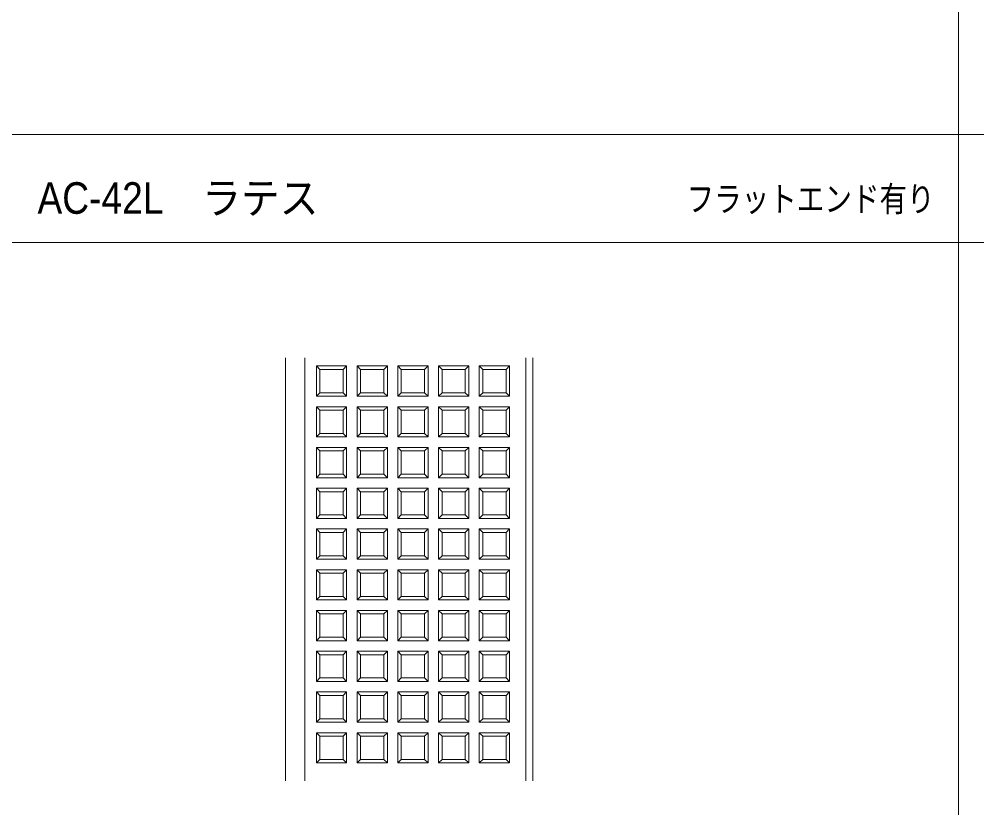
# Model space of a CAD drawing. Units: millimetres, scale not verified. Extents: x -400 to 400, y -277 to 277.
# Drawn here: x -67.6 to 97, y -23.6 to 111.8 of the extents above; entities that cross this region are included whole.
import ezdxf
from ezdxf.enums import TextEntityAlignment as Align

# ---------------------------------------------------------------- set-up
doc = ezdxf.new("R2010")
doc.units = ezdxf.units.MM
doc.header["$LTSCALE"] = 2
doc.layers.add('0-0_moji', color=2, linetype='Continuous')
for name, color, linetype, lineweight in [('0-1_zumenwaku', 6, 'Continuous', 9), ('0-2_1', 3, 'Continuous', 9), ('0-3_2', 4, 'Continuous', 9)]:
    doc.layers.add(name, color=color, linetype=linetype, lineweight=lineweight)
doc.styles.add('ＭＳ Ｐゴシック', font='')
doc.styles.get('ＭＳ Ｐゴシック').set_extended_font_data('MS PGothic')

msp = doc.modelspace()

# ---------------------------------------------------------------- linework, layer by layer
at = {"layer": '0-1_zumenwaku'}
for p, q in [((93.829, 277.021), (93.829, -276.979)), ((258.029, 92.021), (-399.971, 92.021)), ((-399.571, 73.498), (258.029, 73.498))]:
    msp.add_line(p, q, dxfattribs=at)
at = {"layer": '0-2_1'}
for p, q in [((-21.828, -19.015), (-21.828, 53.668)), ((-18.528, 53.668), (-18.528, -19.015)), ((19.472, -19.015), (19.472, 53.668)), ((20.672, 53.668), (20.672, -19.015))]:
    msp.add_line(p, q, dxfattribs=at)
at = {"layer": '0-3_2'}
for p, q in [((-11.928, 51.668), (-11.328, 52.268)), ((-4.928, 51.668), (-4.328, 52.268)), ((2.072, 51.668), (2.672, 52.268)), ((4.472, 52.268), (5.072, 51.668)), ((9.072, 51.668), (9.672, 52.268)), ((11.472, 52.268), (12.072, 51.668)), ((16.672, 52.268), (16.672, 47.068)), ((-11.328, 47.068), (-11.928, 47.668)), ((-8.928, 47.668), (-9.528, 47.068)), ((-1.928, 47.668), (-2.528, 47.068)), ((5.072, 47.668), (9.072, 47.668)), ((16.072, 47.668), (12.072, 47.668)), ((-11.928, 44.668), (-15.928, 44.668)), ((-9.528, 45.268), (-8.928, 44.668)), ((2.672, 45.268), (2.072, 44.668)), ((5.072, 44.668), (4.472, 45.268)), ((9.072, 44.668), (9.672, 45.268)), ((11.472, 45.268), (12.072, 44.668)), ((16.672, 45.268), (16.672, 40.068)), ((-15.928, 40.668), (-16.528, 40.068)), ((-11.328, 40.068), (-11.928, 40.668)), ((-8.928, 40.668), (-9.528, 40.068)), ((2.072, 40.668), (2.672, 40.068)), ((9.672, 40.068), (9.072, 40.668)), ((16.072, 40.668), (12.072, 40.668)), ((-4.928, 37.668), (-4.328, 38.268)), ((2.672, 38.268), (2.072, 37.668)), ((9.672, 38.268), (9.072, 37.668)), ((12.072, 37.668), (11.472, 38.268)), ((16.672, 38.268), (16.672, 33.068)), ((-11.928, 37.668), (-15.928, 37.668)), ((-15.928, 33.668), (-16.528, 33.068)), ((-11.328, 33.068), (-11.928, 33.668)), ((-4.328, 33.068), (-4.928, 33.668)), ((2.072, 33.668), (2.672, 33.068)), ((4.472, 33.068), (5.072, 33.668)), ((9.672, 33.068), (9.072, 33.668)), ((16.072, 33.668), (12.072, 33.668)), ((-11.328, 31.268), (-11.928, 30.668)), ((-8.928, 30.668), (-9.528, 31.268)), ((-4.928, 30.668), (-4.328, 31.268)), ((2.072, 30.668), (-1.928, 30.668)), ((9.072, 30.668), (9.672, 31.268)), ((16.072, 30.668), (16.672, 31.268)), ((-15.928, 26.668), (-16.528, 26.068)), ((-4.928, 26.668), (-8.928, 26.668)), ((-2.528, 26.068), (-1.928, 26.668)), ((2.672, 26.068), (2.072, 26.668)), ((5.072, 26.668), (4.472, 26.068)), ((9.672, 26.068), (9.072, 26.668)), ((12.072, 26.668), (11.472, 26.068)), ((-11.928, 23.668), (-15.928, 23.668)), ((-8.928, 23.668), (-9.528, 24.268)), ((-4.328, 24.268), (-4.928, 23.668)), ((-1.928, 23.668), (-2.528, 24.268)), ((4.472, 24.268), (5.072, 23.668)), ((16.072, 23.668), (16.672, 24.268)), ((-15.928, 19.668), (-16.528, 19.068)), ((-11.928, 19.668), (-11.328, 19.068)), ((-4.928, 19.668), (-8.928, 19.668)), ((-1.928, 19.668), (-2.528, 19.068)), ((2.672, 19.068), (2.072, 19.668)), ((5.072, 19.668), (4.472, 19.068)), ((9.072, 19.668), (9.672, 19.068)), ((11.472, 19.068), (12.072, 19.668)), ((-15.928, 16.668), (-16.528, 17.268)), ((-4.328, 17.268), (-4.928, 16.668)), ((-1.928, 16.668), (-2.528, 17.268)), ((2.072, 16.668), (2.672, 17.268)), ((9.072, 16.668), (5.072, 16.668)), ((12.072, 16.668), (11.472, 17.268)), ((16.672, 17.268), (16.672, 12.068)), ((-16.528, 12.068), (-15.928, 12.668)), ((-8.928, 12.668), (-9.528, 12.068)), ((2.072, 12.668), (-1.928, 12.668)), ((5.072, 12.668), (4.472, 12.068)), ((9.672, 12.068), (9.072, 12.668)), ((16.072, 12.668), (12.072, 12.668)), ((-15.928, 9.668), (-16.528, 10.268)), ((-4.928, 9.668), (-4.328, 10.268)), ((12.072, 9.668), (11.472, 10.268)), ((16.672, 10.268), (16.072, 9.668)), ((2.072, 9.668), (-1.928, 9.668)), ((9.072, 9.668), (5.072, 9.668)), ((-15.928, 5.668), (-16.528, 5.068)), ((-11.928, 5.668), (-11.328, 5.068)), ((-9.528, 5.068), (-8.928, 5.668)), ((-1.928, 5.668), (-2.528, 5.068)), ((2.672, 5.068), (2.072, 5.668)), ((5.072, 5.668), (4.472, 5.068)), ((9.072, 5.668), (9.672, 5.068)), ((16.072, 5.668), (12.072, 5.668)), ((-11.928, 2.668), (-15.928, 2.668)), ((-8.928, 2.668), (-9.528, 3.268)), ((-4.328, 3.268), (-4.928, 2.668)), ((-1.928, 2.668), (-2.528, 3.268)), ((4.472, 3.268), (5.072, 2.668)), ((16.072, 2.668), (16.672, 3.268)), ((-15.928, -1.332), (-16.528, -1.932)), ((-11.928, -1.332), (-11.328, -1.932)), ((-4.928, -1.332), (-8.928, -1.332)), ((-1.928, -1.332), (-2.528, -1.932)), ((2.672, -1.932), (2.072, -1.332)), ((5.072, -1.332), (4.472, -1.932)), ((9.072, -1.332), (9.672, -1.932)), ((11.472, -1.932), (12.072, -1.332)), ((-15.928, -4.332), (-16.528, -3.732)), ((-4.328, -3.732), (-4.928, -4.332)), ((-1.928, -4.332), (-2.528, -3.732)), ((2.072, -4.332), (2.672, -3.732)), ((9.072, -4.332), (5.072, -4.332)), ((12.072, -4.332), (11.472, -3.732)), ((16.672, -3.732), (16.672, -8.932)), ((-16.528, -8.932), (-15.928, -8.332)), ((-8.928, -8.332), (-9.528, -8.932)), ((2.072, -8.332), (-1.928, -8.332)), ((5.072, -8.332), (4.472, -8.932)), ((9.672, -8.932), (9.072, -8.332)), ((16.072, -8.332), (12.072, -8.332)), ((-15.928, -11.332), (-16.528, -10.732)), ((-4.928, -11.332), (-4.328, -10.732)), ((2.072, -11.332), (-1.928, -11.332)), ((9.072, -11.332), (5.072, -11.332)), ((12.072, -11.332), (11.472, -10.732)), ((16.672, -10.732), (16.072, -11.332)), ((-15.928, -15.332), (-16.528, -15.932)), ((-11.928, -15.332), (-11.328, -15.932)), ((-9.528, -15.932), (-8.928, -15.332)), ((-1.928, -15.332), (-2.528, -15.932)), ((2.672, -15.932), (2.072, -15.332)), ((5.072, -15.332), (4.472, -15.932)), ((9.072, -15.332), (9.672, -15.932)), ((16.072, -15.332), (12.072, -15.332))]:
    msp.add_line(p, q, dxfattribs=at)
for points in [[(-16.528, 47.068), (-16.528, 52.268), (-11.328, 52.268), (-11.328, 47.068)], [(-4.328, 47.068), (-9.528, 47.068), (-9.528, 52.268), (-4.328, 52.268)], [(2.672, 47.068), (-2.528, 47.068), (-2.528, 52.268), (2.672, 52.268)], [(9.672, 47.068), (9.672, 52.268), (4.472, 52.268), (4.472, 47.068)], [(11.472, 47.068), (11.472, 52.268), (16.672, 52.268), (16.072, 51.668), (16.072, 47.668), (16.672, 47.068)], [(-16.528, 45.268), (-16.528, 40.068), (-11.328, 40.068), (-11.328, 45.268)], [(-4.328, 40.068), (-4.928, 40.668), (-4.928, 44.668), (-4.328, 45.268)], [(-2.528, 40.068), (-2.528, 45.268), (2.672, 45.268), (2.672, 40.068)], [(4.472, 40.068), (4.472, 45.268), (9.672, 45.268), (9.672, 40.068)], [(11.472, 40.068), (11.472, 45.268), (16.672, 45.268), (16.072, 44.668), (16.072, 40.668), (16.672, 40.068)], [(-16.528, 38.268), (-16.528, 33.068), (-11.328, 33.068), (-11.328, 38.268)], [(-9.528, 33.068), (-8.928, 33.668), (-8.928, 37.668), (-9.528, 38.268)], [(-2.528, 33.068), (-1.928, 33.668), (-1.928, 37.668), (-2.528, 38.268)], [(4.472, 38.268), (4.472, 33.068), (9.672, 33.068), (9.672, 38.268)], [(11.472, 33.068), (11.472, 38.268), (16.672, 38.268), (16.072, 37.668), (12.072, 37.668), (12.072, 33.668)], [(-16.528, 31.268), (-11.328, 31.268), (-11.328, 26.068), (-16.528, 26.068)], [(-9.528, 26.068), (-9.528, 31.268), (-4.328, 31.268), (-4.328, 26.068)], [(-2.528, 31.268), (-2.528, 26.068), (2.672, 26.068), (2.672, 31.268)], [(4.472, 31.268), (4.472, 26.068), (9.672, 26.068), (9.672, 31.268)], [(-16.528, 24.268), (-16.528, 19.068), (-11.328, 19.068), (-11.328, 24.268)], [(-9.528, 19.068), (-9.528, 24.268), (-4.328, 24.268), (-4.328, 19.068)], [(2.672, 24.268), (2.672, 19.068), (-2.528, 19.068), (-2.528, 24.268)], [(9.672, 24.268), (9.672, 19.068), (4.472, 19.068), (4.472, 24.268)], [(-11.328, 17.268), (-11.328, 12.068), (-16.528, 12.068), (-16.528, 17.268)], [(-9.528, 17.268), (-4.328, 17.268), (-4.328, 12.068), (-9.528, 12.068)], [(-2.528, 12.068), (-2.528, 17.268), (2.672, 17.268), (2.672, 12.068)], [(4.472, 17.268), (4.472, 12.068), (9.672, 12.068), (9.672, 17.268)], [(11.472, 12.068), (11.472, 17.268), (16.672, 17.268), (16.072, 16.668), (16.072, 12.668), (16.672, 12.068)], [(-11.328, 10.268), (-11.328, 5.068), (-16.528, 5.068), (-16.528, 10.268)], [(-9.528, 10.268), (-4.328, 10.268), (-4.328, 5.068), (-9.528, 5.068)], [(-2.528, 10.268), (-2.528, 5.068), (2.672, 5.068), (2.672, 10.268)], [(4.472, 10.268), (4.472, 5.068), (9.672, 5.068), (9.672, 10.268)], [(11.472, 5.068), (11.472, 10.268), (16.672, 10.268), (16.672, 5.068)], [(-16.528, 3.268), (-16.528, -1.932), (-11.328, -1.932), (-11.328, 3.268)], [(-9.528, -1.932), (-9.528, 3.268), (-4.328, 3.268), (-4.328, -1.932)], [(2.672, 3.268), (2.672, -1.932), (-2.528, -1.932), (-2.528, 3.268)], [(9.672, 3.268), (9.672, -1.932), (4.472, -1.932), (4.472, 3.268)], [(-11.328, -3.732), (-11.328, -8.932), (-16.528, -8.932), (-16.528, -3.732)], [(-9.528, -3.732), (-4.328, -3.732), (-4.328, -8.932), (-9.528, -8.932)], [(-2.528, -8.932), (-2.528, -3.732), (2.672, -3.732), (2.672, -8.932)], [(4.472, -3.732), (4.472, -8.932), (9.672, -8.932), (9.672, -3.732)], [(11.472, -8.932), (11.472, -3.732), (16.672, -3.732), (16.072, -4.332), (16.072, -8.332), (16.672, -8.932)], [(-11.328, -10.732), (-11.328, -15.932), (-16.528, -15.932), (-16.528, -10.732)], [(-9.528, -10.732), (-4.328, -10.732), (-4.328, -15.932), (-9.528, -15.932)], [(-2.528, -10.732), (-2.528, -15.932), (2.672, -15.932), (2.672, -10.732)], [(4.472, -10.732), (4.472, -15.932), (9.672, -15.932), (9.672, -10.732)], [(11.472, -15.932), (11.472, -10.732), (16.672, -10.732), (16.672, -15.932)]]:
    msp.add_lwpolyline(points, close=True, dxfattribs=at)
for points in [[(-16.528, 47.068), (-15.928, 47.668), (-15.928, 51.668), (-16.528, 52.268)], [(-15.928, 51.668), (-11.928, 51.668), (-11.928, 47.668), (-15.928, 47.668)], [(-4.328, 47.068), (-4.928, 47.668), (-8.928, 47.668), (-8.928, 51.668), (-9.528, 52.268)], [(-8.928, 51.668), (-4.928, 51.668), (-4.928, 47.668)], [(2.672, 47.068), (2.072, 47.668), (-1.928, 47.668), (-1.928, 51.668), (-2.528, 52.268)], [(-1.928, 51.668), (2.072, 51.668), (2.072, 47.668)], [(9.672, 47.068), (9.072, 47.668), (9.072, 51.668), (5.072, 51.668), (5.072, 47.668), (4.472, 47.068)], [(11.472, 47.068), (12.072, 47.668), (12.072, 51.668), (16.072, 51.668)], [(-16.528, 45.268), (-15.928, 44.668), (-15.928, 40.668), (-11.928, 40.668), (-11.928, 44.668), (-11.328, 45.268)], [(-4.328, 40.068), (-9.528, 40.068), (-9.528, 45.268), (-4.328, 45.268)], [(-4.928, 44.668), (-8.928, 44.668), (-8.928, 40.668), (-4.928, 40.668)], [(-2.528, 40.068), (-1.928, 40.668), (-1.928, 44.668), (-2.528, 45.268)], [(-1.928, 44.668), (2.072, 44.668), (2.072, 40.668), (-1.928, 40.668)], [(4.472, 40.068), (5.072, 40.668), (5.072, 44.668), (9.072, 44.668), (9.072, 40.668), (5.072, 40.668)], [(11.472, 40.068), (12.072, 40.668), (12.072, 44.668), (16.072, 44.668)], [(-16.528, 38.268), (-15.928, 37.668), (-15.928, 33.668), (-11.928, 33.668), (-11.928, 37.668), (-11.328, 38.268)], [(-9.528, 33.068), (-4.328, 33.068), (-4.328, 38.268), (-9.528, 38.268)], [(-2.528, 33.068), (2.672, 33.068), (2.672, 38.268), (-2.528, 38.268)], [(4.472, 38.268), (5.072, 37.668), (5.072, 33.668), (9.072, 33.668), (9.072, 37.668), (5.072, 37.668)], [(-8.928, 37.668), (-4.928, 37.668), (-4.928, 33.668), (-8.928, 33.668)], [(-1.928, 37.668), (2.072, 37.668), (2.072, 33.668), (-1.928, 33.668)], [(11.472, 33.068), (16.672, 33.068), (16.072, 33.668), (16.072, 37.668)], [(-16.528, 31.268), (-15.928, 30.668), (-11.928, 30.668), (-11.928, 26.668), (-11.328, 26.068)], [(-11.928, 26.668), (-15.928, 26.668), (-15.928, 30.668)], [(-9.528, 26.068), (-8.928, 26.668), (-8.928, 30.668), (-4.928, 30.668), (-4.928, 26.668), (-4.328, 26.068)], [(-2.528, 31.268), (-1.928, 30.668), (-1.928, 26.668), (2.072, 26.668), (2.072, 30.668), (2.672, 31.268)], [(4.472, 31.268), (5.072, 30.668), (5.072, 26.668), (9.072, 26.668), (9.072, 30.668), (5.072, 30.668)], [(11.472, 31.268), (11.472, 26.068), (16.672, 26.068), (16.072, 26.668), (16.072, 30.668), (12.072, 30.668), (12.072, 26.668), (16.072, 26.668)], [(16.672, 26.068), (16.672, 31.268), (11.472, 31.268), (12.072, 30.668)], [(-16.528, 24.268), (-15.928, 23.668), (-15.928, 19.668), (-11.928, 19.668), (-11.928, 23.668), (-11.328, 24.268)], [(-9.528, 19.068), (-8.928, 19.668), (-8.928, 23.668), (-4.928, 23.668), (-4.928, 19.668), (-4.328, 19.068)], [(2.672, 24.268), (2.072, 23.668), (2.072, 19.668), (-1.928, 19.668), (-1.928, 23.668), (2.072, 23.668)], [(9.672, 24.268), (9.072, 23.668), (9.072, 19.668), (5.072, 19.668), (5.072, 23.668), (9.072, 23.668)], [(11.472, 24.268), (11.472, 19.068), (16.672, 19.068), (16.072, 19.668), (16.072, 23.668), (12.072, 23.668), (12.072, 19.668), (16.072, 19.668)], [(16.672, 19.068), (16.672, 24.268), (11.472, 24.268), (12.072, 23.668)], [(-11.928, 12.668), (-15.928, 12.668), (-15.928, 16.668), (-11.928, 16.668)], [(-11.328, 17.268), (-11.928, 16.668), (-11.928, 12.668), (-11.328, 12.068)], [(-9.528, 17.268), (-8.928, 16.668), (-4.928, 16.668), (-4.928, 12.668), (-4.328, 12.068)], [(-4.928, 12.668), (-8.928, 12.668), (-8.928, 16.668)], [(-2.528, 12.068), (-1.928, 12.668), (-1.928, 16.668), (2.072, 16.668), (2.072, 12.668), (2.672, 12.068)], [(4.472, 17.268), (5.072, 16.668), (5.072, 12.668), (9.072, 12.668), (9.072, 16.668), (9.672, 17.268)], [(11.472, 12.068), (12.072, 12.668), (12.072, 16.668), (16.072, 16.668)], [(-11.328, 10.268), (-11.928, 9.668), (-11.928, 5.668), (-15.928, 5.668), (-15.928, 9.668), (-11.928, 9.668)], [(-9.528, 10.268), (-8.928, 9.668), (-4.928, 9.668), (-4.928, 5.668), (-4.328, 5.068)], [(-2.528, 10.268), (-1.928, 9.668), (-1.928, 5.668), (2.072, 5.668), (2.072, 9.668), (2.672, 10.268)], [(4.472, 10.268), (5.072, 9.668), (5.072, 5.668), (9.072, 5.668), (9.072, 9.668), (9.672, 10.268)], [(-4.928, 5.668), (-8.928, 5.668), (-8.928, 9.668)], [(11.472, 5.068), (12.072, 5.668), (12.072, 9.668), (16.072, 9.668), (16.072, 5.668), (16.672, 5.068)], [(-16.528, 3.268), (-15.928, 2.668), (-15.928, -1.332), (-11.928, -1.332), (-11.928, 2.668), (-11.328, 3.268)], [(-9.528, -1.932), (-8.928, -1.332), (-8.928, 2.668), (-4.928, 2.668), (-4.928, -1.332), (-4.328, -1.932)], [(2.672, 3.268), (2.072, 2.668), (2.072, -1.332), (-1.928, -1.332), (-1.928, 2.668), (2.072, 2.668)], [(9.672, 3.268), (9.072, 2.668), (9.072, -1.332), (5.072, -1.332), (5.072, 2.668), (9.072, 2.668)], [(11.472, 3.268), (11.472, -1.932), (16.672, -1.932), (16.072, -1.332), (16.072, 2.668), (12.072, 2.668), (12.072, -1.332), (16.072, -1.332)], [(16.672, -1.932), (16.672, 3.268), (11.472, 3.268), (12.072, 2.668)], [(-11.928, -8.332), (-15.928, -8.332), (-15.928, -4.332), (-11.928, -4.332)], [(-11.328, -3.732), (-11.928, -4.332), (-11.928, -8.332), (-11.328, -8.932)], [(-9.528, -3.732), (-8.928, -4.332), (-4.928, -4.332), (-4.928, -8.332), (-4.328, -8.932)], [(-4.928, -8.332), (-8.928, -8.332), (-8.928, -4.332)], [(-2.528, -8.932), (-1.928, -8.332), (-1.928, -4.332), (2.072, -4.332), (2.072, -8.332), (2.672, -8.932)], [(4.472, -3.732), (5.072, -4.332), (5.072, -8.332), (9.072, -8.332), (9.072, -4.332), (9.672, -3.732)], [(11.472, -8.932), (12.072, -8.332), (12.072, -4.332), (16.072, -4.332)], [(-11.328, -10.732), (-11.928, -11.332), (-11.928, -15.332), (-15.928, -15.332), (-15.928, -11.332), (-11.928, -11.332)], [(-9.528, -10.732), (-8.928, -11.332), (-4.928, -11.332), (-4.928, -15.332), (-4.328, -15.932)], [(-4.928, -15.332), (-8.928, -15.332), (-8.928, -11.332)], [(-2.528, -10.732), (-1.928, -11.332), (-1.928, -15.332), (2.072, -15.332), (2.072, -11.332), (2.672, -10.732)], [(4.472, -10.732), (5.072, -11.332), (5.072, -15.332), (9.072, -15.332), (9.072, -11.332), (9.672, -10.732)], [(11.472, -15.932), (12.072, -15.332), (12.072, -11.332), (16.072, -11.332), (16.072, -15.332), (16.672, -15.932)]]:
    msp.add_lwpolyline(points, dxfattribs=at)

# ---------------------------------------------------------------- texts
at = {"layer": '0-0_moji', "style": 'ＭＳ Ｐゴシック'}
for s, height, width, p in [('AC-42L\u3000ラテス', 5.425, 0.9, (-64.466, 76.782)), ('フラットエンド有り', 4.34, 0.8, (47.104, 77.491))]:
    msp.add_text(s, height=height, dxfattribs=dict(at, width=width)).set_placement(p, align=Align.BOTTOM_LEFT)

doc.saveas('drawing.dxf')
